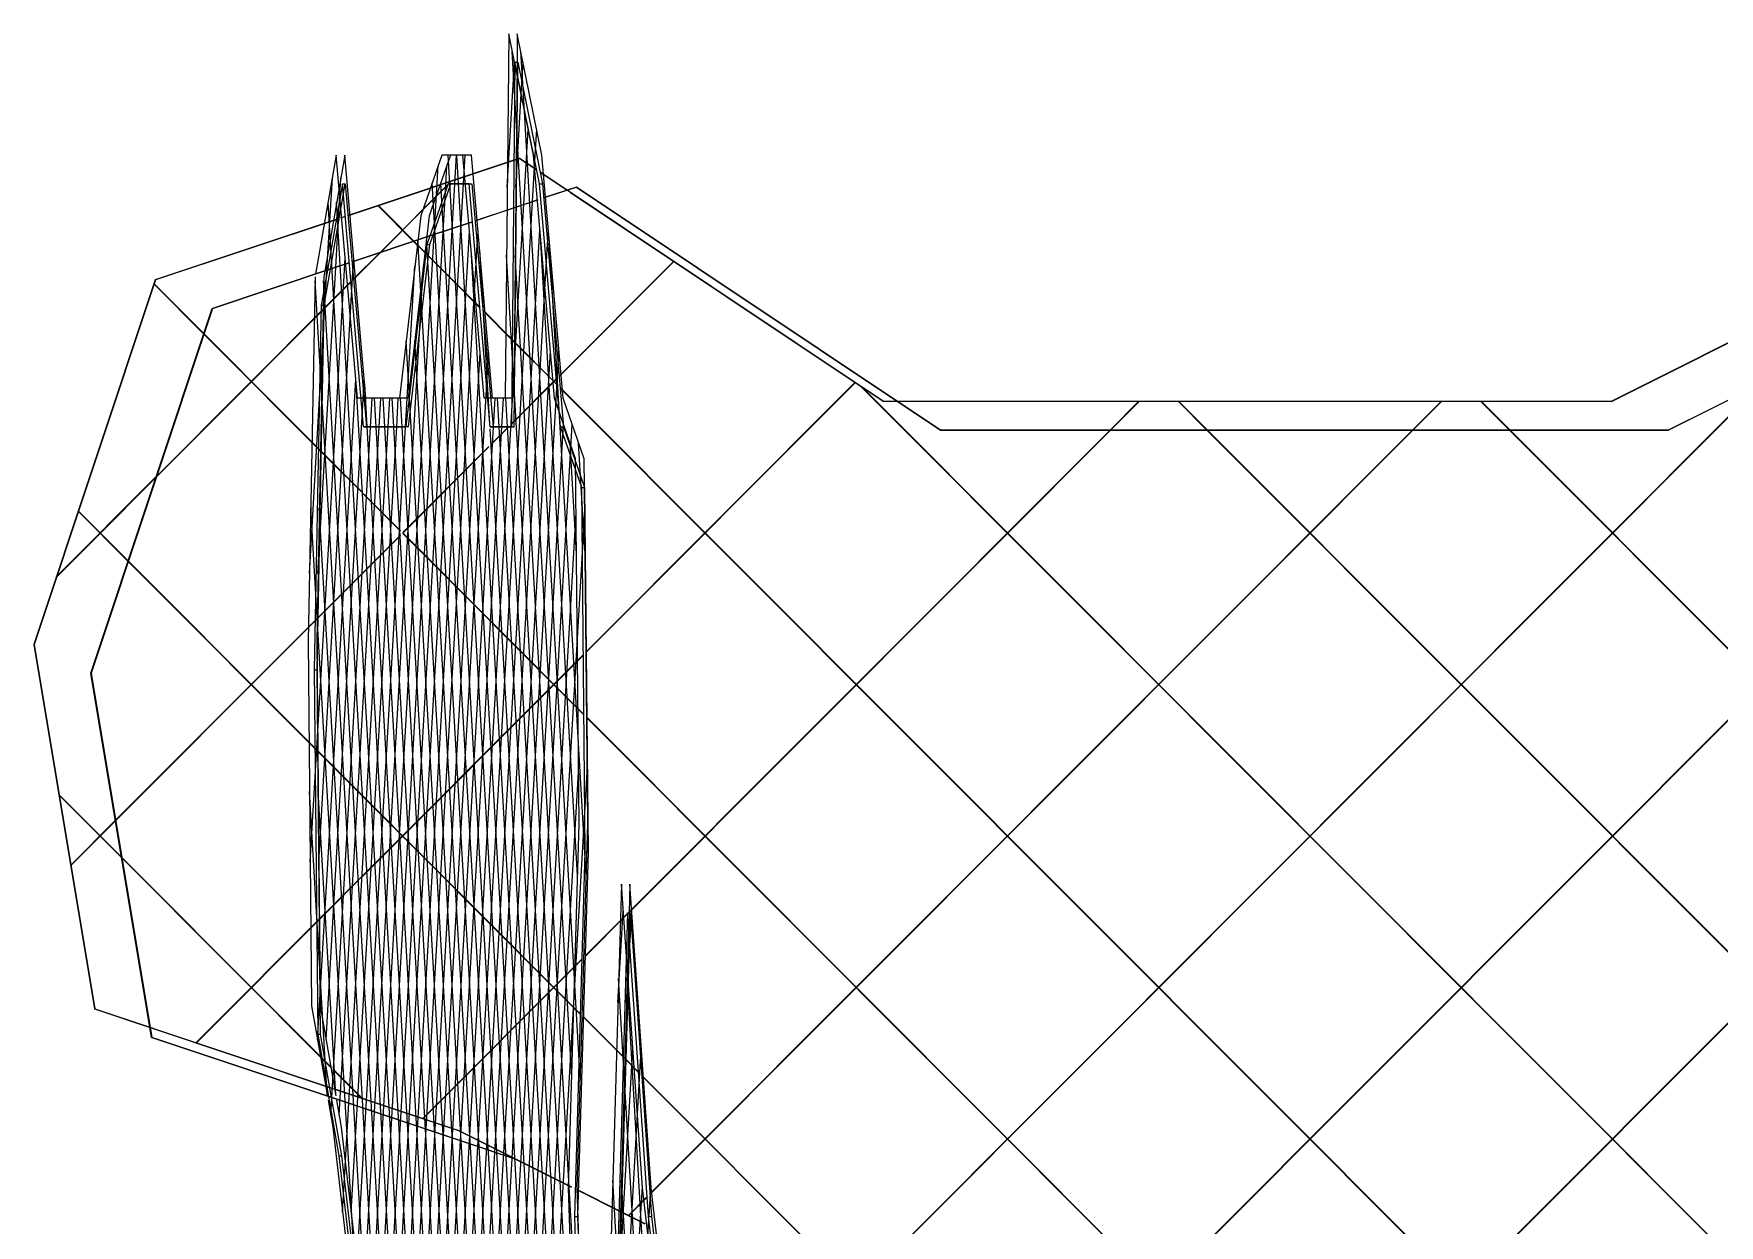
# Model space of a CAD drawing. Header units: millimetres. Extents: x -12186 to 152825, y -4386 to 9463.
# Drawn here: x 59335.8 to 59772.2, y 5690.7 to 5999.2 of the extents above; entities that cross this region are included whole.
import ezdxf

# ---------------------------------------------------------------- set-up
doc = ezdxf.new("R2010")
doc.units = ezdxf.units.MM
doc.layers.add('G-IMPT', color=8, linetype='Continuous', lineweight=5)
doc.layers.add('L-PLNT', color=71, linetype='Continuous', lineweight=5)

# ---------------------------------------------------------------- blocks, each defined once
blk = doc.blocks.new('SVA_Shades of Green Tree - Australian_Tree_based_on_Leopard_Tree_2901-V312-Section B-B')
at = {"layer": 'G-IMPT'}
for p, q in [((11964.26, 5959.45), (11966.13, 5991.81)), ((11980.96, 5728.94), (11965.57, 5994.54)), ((11966.78, 5991.76), (11965.94, 5904.8)), ((11968.34, 5985.01), (11967.79, 5994.54)), ((11968.04, 5986.51), (11968.34, 5991.81)), ((11966.47, 5959.45), (11968.04, 5986.51)), ((11983.17, 5728.94), (11968.34, 5985.01)), ((11917.87, 5079.98), (11969.66, 5974.38)), ((11971.57, 5969.09), (11971.88, 5974.38)), ((11919.49, 5500.23), (11946.41, 5965.07)), ((11920.08, 5079.98), (11971.57, 5969.09)), ((11922.52, 5474.09), (11951.11, 5967.7)), ((11965.99, 5966.41), (11923.04, 5952.08)), ((11965.99, 5966.37), (11923.05, 5952.04)), ((11948.24, 5958.34), (11948.63, 5965.07)), ((11998.51, 5112.03), (11948.96, 5967.7)), ((11951.6, 5960.31), (11951.18, 5967.7)), ((11952.89, 5960.31), (11953.32, 5967.7)), ((11967.45, 5966.86), (11965.99, 5966.37)), ((11971.88, 5963.9), (11967.45, 5966.86)), ((12020.11, 5482.35), (12503.81, 5966.86)), ((11917.59, 5937.91), (11918.98, 5961.84)), ((11920.86, 5956.1), (11921.19, 5961.84)), ((11931.26, 5942.47), (11949.75, 5961)), ((11995.49, 5085.89), (11944.84, 5960.53)), ((11947.33, 5955.72), (11947.05, 5960.53)), ((11979.66, 5958.63), (11972.76, 5963.23)), ((12019.13, 5559.79), (12422.89, 5964.23)), ((11921.71, 5500.23), (11948.24, 5958.34)), ((11924.48, 5935.55), (11948.96, 5960.08)), ((11924.77, 5474.66), (11952.89, 5960.31)), ((12000.73, 5112.03), (11951.6, 5960.31)), ((12020.11, 5482.47), (12496.3, 5959.46)), ((11991.43, 4685.3), (11917.88, 5955.51)), ((11919.85, 5938.66), (11920.86, 5956.1)), ((11920.26, 5952.64), (11920.09, 5955.51)), ((11993.65, 4685.3), (11920.26, 5952.64)), ((11922.33, 5951.84), (11921.08, 5951.42)), ((11940.02, 5945.4), (11930.78, 5954.66)), ((11943.2, 5942.35), (11930.9, 5954.66)), ((11997.7, 5085.89), (11947.33, 5955.72)), ((12019.13, 5559.92), (12410.94, 5952.38)), ((11917.87, 5001.55), (11972.7, 5948.37)), ((11917.87, 5315.26), (11954.51, 5947.99)), ((11922.33, 5951.8), (11921.07, 5951.38)), ((11956.51, 5944.37), (11956.72, 5947.99)), ((11974.7, 5944.74), (11974.91, 5948.37)), ((11920.08, 5001.55), (11974.7, 5944.74)), ((11922.22, 5352.2), (11956.51, 5944.37)), ((11943.18, 5942.23), (11940.02, 5945.4)), ((11992.46, 5059.76), (11941.15, 5945.8)), ((11943.43, 5944.58), (11943.36, 5945.8)), ((11994.67, 5059.76), (11943.43, 5944.58)), ((12001.54, 5138.16), (11954.92, 5943.26)), ((11958.18, 5925.18), (11957.13, 5943.26)), ((11982.47, 5781.21), (11972.98, 5945.16)), ((11976.24, 5927.07), (11975.19, 5945.16)), ((11917.87, 5864.26), (11922.31, 5941.03)), ((11917.87, 5550.55), (11940.37, 5939.08)), ((11924.32, 5937.41), (11924.53, 5941.03)), ((11924.47, 5935.67), (11931.26, 5942.47)), ((11942.35, 5934.99), (11942.58, 5939.08)), ((11953.94, 5931.46), (11943.18, 5942.23)), ((11957.17, 5928.36), (11943.2, 5942.35)), ((11982.88, 5617.36), (11964.09, 5941.82)), ((11984.8, 5622.46), (11966.3, 5941.82)), ((11977.68, 5910.54), (12007.28, 5940.19)), ((11977.69, 5910.42), (12007.41, 5940.19)), ((11885.72, 5921.37), (11872.74, 5934.37)), ((11918.65, 5888.51), (11872.86, 5934.37)), ((11914.53, 5936.25), (11912.71, 5841.89)), ((11913.04, 5859.42), (11917.59, 5937.91)), ((11917.87, 5877.22), (11914.51, 5935.22)), ((11915.26, 5859.42), (11919.85, 5938.66)), ((11916.74, 5936.25), (11916.66, 5931.94)), ((11916.85, 5933.03), (11916.72, 5935.22)), ((11917, 5937.71), (11916.74, 5936.25)), ((11918.52, 5929.71), (11923.79, 5934.99)), ((11918.65, 5929.71), (11923.8, 5934.87)), ((11920.08, 5864.26), (11924.32, 5937.41)), ((11920.11, 5550.97), (11942.35, 5934.99)), ((12013.83, 5632.91), (12318.64, 5938.23)), ((11920.08, 5877.22), (11916.85, 5933.03)), ((11957.18, 5928.22), (11954.07, 5931.33)), ((11847.63, 5858.57), (11918.65, 5929.71)), ((11873.51, 5884.62), (11918.52, 5929.71)), ((11965.54, 5919.97), (11957.98, 5927.55)), ((11965.54, 5919.84), (11957.99, 5927.41)), ((11984.69, 5781.21), (11976.24, 5927.07)), ((11918.52, 5888.51), (11885.72, 5921.37)), ((11959.76, 5897.98), (11958.18, 5925.18)), ((11919.17, 4945.63), (11975.42, 5917)), ((11991.43, 4999.12), (11938.12, 5919.67)), ((11940.41, 5918.3), (11940.33, 5919.67)), ((11993.64, 4999.12), (11940.41, 5918.3)), ((11977.13, 5908.36), (11965.54, 5919.97)), ((11977.14, 5908.22), (11965.54, 5919.84)), ((11977.43, 5913.38), (11977.64, 5917)), ((11917.87, 5236.83), (11957.23, 5916.62)), ((11920.08, 5236.83), (11959.24, 5913)), ((11921.39, 4945.63), (11977.43, 5913.38)), ((11959.24, 5913), (11959.45, 5916.62)), ((11917.87, 5785.83), (11925.04, 5909.67)), ((11994.52, 4710.42), (11925.14, 5908.53)), ((11927.04, 5906.05), (11927.25, 5909.67)), ((11928, 5897.4), (11927.35, 5908.53)), ((11965.41, 5898.12), (11977.01, 5909.74)), ((11965.42, 5898.26), (11977, 5909.86)), ((11984.69, 5839.14), (12054.26, 5908.82)), ((11984.7, 5839.01), (12054.39, 5908.82)), ((12047.84, 5667.1), (12288.92, 5908.59)), ((11917.87, 5158.4), (11961.09, 5904.8)), ((11918.55, 5719.16), (11929.3, 5904.8)), ((11920.08, 5785.83), (11927.04, 5906.05)), ((11921.64, 5694.06), (11933.84, 5904.8)), ((11997.08, 4744.58), (11929.9, 5904.8)), ((11931.08, 5897.4), (11931.51, 5904.8)), ((11932.54, 5897.4), (11932.11, 5904.8)), ((11999.65, 4778.74), (11934.44, 5904.8)), ((11935.63, 5897.4), (11936.05, 5904.8)), ((11937.08, 5897.4), (11936.65, 5904.8)), ((12005.05, 5156.09), (11961.69, 5904.8)), ((11962.88, 5897.4), (11963.31, 5904.8)), ((11964.33, 5897.4), (11963.9, 5904.8)), ((13198.98, 4684.45), (11977.93, 5907.55)), ((13198.85, 4684.45), (11977.95, 5907.41)), ((11995.69, 5771.59), (12127.83, 5903.95)), ((12001.2, 5698.68), (12206.12, 5903.95)), ((13252.07, 4709.57), (12055.97, 5907.68)), ((13252.2, 4709.57), (12056.1, 5907.68)), ((12120.32, 5896.56), (12127.7, 5903.95)), ((12145.38, 5896.56), (12137.99, 5903.95)), ((13296.4, 4743.73), (12138.12, 5903.95)), ((12198.61, 5896.56), (12205.99, 5903.95)), ((12223.67, 5896.56), (12216.29, 5903.95)), ((13340.59, 4777.89), (12216.42, 5903.95)), ((11920.08, 5158.4), (11962.88, 5897.4)), ((11920.76, 5719.16), (11931.08, 5897.4)), ((11922.2, 4919.49), (11978.86, 5897.96)), ((11923.85, 5694.06), (11935.63, 5897.4)), ((11996.74, 4710.42), (11928, 5897.4)), ((11999.3, 4744.58), (11932.54, 5897.4)), ((11992.46, 4941.13), (11937.08, 5897.4)), ((12003.76, 5138.16), (11959.82, 5896.91)), ((11960.31, 5893.14), (11964.56, 5897.4)), ((11960.32, 5893.03), (11964.69, 5897.4)), ((11995.38, 5361.23), (11964.33, 5897.4)), ((11980.73, 5891.91), (11981.08, 5897.96)), ((11984.42, 5760.43), (12120.32, 5896.56)), ((12001.19, 5698.8), (12198.61, 5896.56)), ((13296.27, 4743.73), (12145.38, 5896.56)), ((13340.46, 4777.89), (12223.67, 5896.56)), ((11924.41, 4919.49), (11980.73, 5891.91)), ((11937.19, 5869.86), (11959.44, 5892.14)), ((11937.2, 5869.99), (11959.45, 5892.28)), ((11982.19, 5864.53), (11980.53, 5893.16)), ((11983.23, 5884.69), (11982.74, 5893.16)), ((11926.49, 5880.53), (11918.52, 5888.51)), ((11926.49, 5880.66), (11918.65, 5888.51)), ((11847.5, 5858.57), (11873.47, 5884.59)), ((11984.4, 5864.53), (11983.23, 5884.69)), ((11936.64, 5870.49), (11926.99, 5880.16)), ((11936.63, 5870.37), (11926.99, 5880.03)), ((11985.08, 5794.71), (11984.24, 5881.68)), ((11866.14, 5862.55), (11853.16, 5875.56)), ((11918.65, 5810.08), (11853.28, 5875.56)), ((11917.87, 5798.79), (11913.37, 5876.4)), ((11920.08, 5798.79), (11915.59, 5876.4)), ((11969.45, 4986.47), (11917.87, 5877.22)), ((11971.67, 4986.47), (11920.08, 5877.22)), ((11925.13, 4891.61), (11982.08, 5875.17)), ((11927.34, 4891.61), (11984.3, 5875.17)), ((11918.65, 5851.28), (11936.58, 5869.24)), ((11918.67, 5851.43), (11936.58, 5869.37)), ((11984.11, 5822.94), (11937.19, 5869.93)), ((11984.11, 5822.81), (11937.19, 5869.81)), ((11918.52, 5810.08), (11866.14, 5862.55)), ((11913.26, 5784.68), (11917.87, 5864.26)), ((11915.47, 5784.68), (11920.08, 5864.26)), ((11851.32, 5783.84), (11918.65, 5851.28)), ((11862.86, 5795.53), (11918.67, 5851.43)), ((11912.71, 5841.89), (11913.62, 5747.53)), ((11918.52, 5772.85), (11983.96, 5838.41)), ((11926.61, 5780.82), (11983.96, 5838.28)), ((12820.02, 4985.62), (11984.86, 5822.19)), ((12819.89, 4985.62), (11984.86, 5822.06)), ((11983.24, 5745.26), (11918.52, 5810.08)), ((11983.24, 5745.38), (11918.65, 5810.08)), ((11928.03, 4863.38), (11982.73, 5807.95)), ((11930.25, 4863.38), (11984.95, 5807.95)), ((11864.49, 5785.78), (11848.14, 5802.15)), ((11918.65, 5731.65), (11848.27, 5802.15)), ((11917.63, 5724.44), (11913.08, 5802.99)), ((11919.85, 5724.44), (11915.3, 5802.99)), ((11851.19, 5783.84), (11862.86, 5795.53)), ((11966.1, 4965.83), (11917.87, 5798.79)), ((11968.32, 4965.83), (11920.08, 5798.79)), ((11982.34, 5700.35), (11985.08, 5794.71)), ((11918.52, 5731.65), (11864.49, 5785.78)), ((11915.14, 5738.76), (11917.87, 5785.83)), ((11917.36, 5738.76), (11920.08, 5785.83)), ((11918.65, 5772.85), (11925.53, 5779.75)), ((11883.65, 5737.92), (11918.52, 5772.85)), ((11883.77, 5737.92), (11918.65, 5772.85)), ((11984.41, 5760.3), (11995.41, 5771.31)), ((11992.91, 5748.35), (11994.28, 5772.03)), ((11995.8, 5771.59), (11993.28, 5684.63)), ((11995.12, 5748.35), (11996.31, 5768.92)), ((11996.31, 5768.92), (11996.49, 5772.03)), ((11942.38, 5718.32), (11983.66, 5759.67)), ((11942.5, 5718.32), (11983.65, 5759.54)), ((12019.11, 5305.46), (11993.09, 5754.68)), ((12021.32, 5305.46), (11995.31, 5754.68)), ((11913.62, 5747.53), (11917.69, 5724.12)), ((11994.31, 5734.29), (11983.96, 5744.66)), ((11994.31, 5734.17), (11983.96, 5744.54)), ((11871.79, 5741.88), (11918.52, 5726.28)), ((11989.71, 5614.74), (11996.76, 5736.39)), ((11998.26, 5730.34), (11994.31, 5734.29)), ((11998.27, 5730.2), (11994.31, 5734.17)), ((11998.79, 5733.28), (11998.97, 5736.39)), ((11926.39, 5723.9), (11919.56, 5730.74)), ((11926.39, 5723.77), (11919.57, 5730.6)), ((11991.93, 5614.74), (11998.79, 5733.28)), ((12762.32, 4964.99), (11999.05, 5729.54)), ((12762.19, 4964.99), (11999.06, 5729.41)), ((11918.52, 5726.28), (11951.61, 5715.24)), ((11919.81, 5725.9), (11951.74, 5715.24)), ((11920.08, 5723.08), (11921.3, 5716.08)), ((11921.3, 5716.08), (11926.77, 5668.9)), ((11951.61, 5715.24), (11980.91, 5700.57)), ((11951.74, 5715.24), (11980.9, 5700.64)), ((11950.65, 4861.85), (11999.23, 5700.75)), ((11982.52, 5695), (11982.34, 5700.35)), ((11982.66, 5699.76), (11993.16, 5694.5)), ((11982.66, 5699.7), (11993.15, 5694.44)), ((12016.08, 5279.33), (11991.58, 5702.4)), ((12018.29, 5279.33), (11993.79, 5702.4)), ((12001.27, 5697.64), (12001.45, 5700.75)), ((11993.15, 5694.44), (11999.87, 5691.08)), ((11993.16, 5694.5), (11999.9, 5691.13)), ((11995.63, 5693.24), (12000.5, 5698.11)), ((11995.74, 5693.21), (12000.51, 5697.99)), ((12001, 5692.96), (12001.27, 5697.64)), ((11952.87, 4861.85), (12000.95, 5692.14))]:
    blk.add_line(p, q, dxfattribs=at)
at = {"layer": 'G-IMPT', "flags": 128}
for points in [[(12004.73, 5653.17), (11999.26, 5700.35), (11993.79, 5778.99), (11991.06, 5684.63)], [(11983.77, 5590.27), (11980.13, 5700.35), (11982.86, 5794.71), (11981.95, 5889.07), (11976.48, 5904.8), (11971.02, 5967.7), (11964.64, 5999.16), (11963.73, 5904.8), (11958.26, 5904.8), (11952.8, 5967.7), (11947.33, 5967.7), (11941.86, 5951.98), (11936.4, 5904.8), (11925.46, 5904.8), (11920, 5967.7), (11914.65, 5936.93)], [(11984.24, 5881.68), (11984.17, 5889.07), (11978.7, 5904.8), (11973.23, 5967.7), (11966.85, 5999.16), (11966.78, 5991.76)], [(13428.17, 5652.33), (13333.93, 5699.51), (13239.69, 5778.14), (13192.57, 5683.78), (13161.15, 5589.43), (13066.91, 5589.43), (13004.09, 5699.51), (13051.21, 5793.87), (13035.5, 5888.23), (12941.26, 5903.95), (12847.02, 5966.86), (12737.08, 5998.31), (12721.37, 5903.95), (12627.13, 5903.95), (12532.89, 5966.86), (12438.65, 5966.86), (12344.41, 5951.13), (12250.17, 5903.95), (12061.69, 5903.95), (11972.74, 5963.33)], [(11965.39, 5904.8), (11960.48, 5904.8), (11955.01, 5967.7), (11949.54, 5967.7), (11944.08, 5951.98), (11938.61, 5904.8), (11927.68, 5904.8), (11922.21, 5967.7), (11917, 5937.71)], [(11971.9, 5963.8), (11967.32, 5966.86), (11965.99, 5966.41)], [(12543.84, 5959.46), (12532.76, 5966.86), (12438.52, 5966.86), (12344.28, 5951.13), (12250.04, 5903.95), (12065.33, 5903.95)], [(12065.33, 5903.95), (12061.56, 5903.95), (11980.66, 5957.95)], [(11919.98, 5951.06), (11873.08, 5935.41), (11841.67, 5841.05), (11857.37, 5746.69), (11871.79, 5741.88)], [(11919.97, 5951.01), (11873.21, 5935.41), (11841.8, 5841.05), (11857.5, 5746.69), (11918.65, 5726.28)], [(11916.66, 5931.94), (11914.92, 5841.89), (11915.83, 5747.53), (11919.89, 5724.16)], [(12018.86, 5582.87), (12018.79, 5590.27), (12012.41, 5653.17), (12006.94, 5653.17), (12001.48, 5700.35), (11996.01, 5778.99), (11995.8, 5771.59)], [(11917.87, 5723.08), (11919.08, 5716.08), (11924.55, 5668.9), (11919.08, 5637.45), (11913.62, 5637.45), (11910.75, 5629.21)], [(11990.98, 5590.27), (11985.99, 5590.27), (11982.52, 5695)]]:
    blk.add_lwpolyline(points, dxfattribs=at)
at = {"layer": 'L-PLNT'}
for p, q in [((11966.23, 5991.76), (11965.32, 5897.4)), ((11966.06, 5897.4), (11966.97, 5991.76)), ((11972.61, 5960.31), (11966.23, 5991.76)), ((11966.23, 5991.76), (11966.97, 5991.76)), ((11966.97, 5991.76), (11973.35, 5960.31)), ((11921.59, 5960.31), (11917.7, 5937.95)), ((11918.49, 5938.21), (11922.33, 5960.31)), ((11927.06, 5897.4), (11921.59, 5960.31)), ((11921.59, 5960.31), (11922.33, 5960.31)), ((11922.33, 5960.31), (11927.79, 5897.4)), ((11948.92, 5960.31), (11943.46, 5944.58)), ((11944.19, 5944.58), (11949.66, 5960.31)), ((11954.39, 5960.31), (11948.92, 5960.31)), ((11948.92, 5960.31), (11949.66, 5960.31)), ((11949.66, 5960.31), (11954.39, 5960.31)), ((11959.86, 5897.4), (11954.39, 5960.31)), ((11954.39, 5960.31), (11955.13, 5960.31)), ((11955.13, 5960.31), (11960.59, 5897.4)), ((11978.08, 5897.4), (11972.61, 5960.31)), ((11972.61, 5960.31), (11973.35, 5960.31)), ((11973.35, 5960.31), (11978.82, 5897.4)), ((11982.17, 5959.46), (11973.67, 5956.63)), ((11973.67, 5956.64), (11982.13, 5959.46)), ((11982.13, 5959.46), (11982.17, 5959.46)), ((12076.41, 5896.56), (11982.17, 5959.46)), ((11982.17, 5959.44), (12076.37, 5896.56)), ((11955.96, 5950.73), (11965.87, 5954.04)), ((11965.87, 5954.02), (11955.96, 5950.72)), ((11965.87, 5954.04), (11972.13, 5956.13)), ((11972.13, 5956.11), (11965.87, 5954.02)), ((11944.23, 5946.82), (11955.24, 5950.49)), ((11955.24, 5950.48), (11944.23, 5946.8)), ((11924.08, 5940.09), (11944.23, 5946.82)), ((11944.23, 5946.8), (11924.09, 5940.08)), ((11943.46, 5944.58), (11937.99, 5897.4)), ((11938.73, 5897.4), (11944.19, 5944.58)), ((11943.46, 5944.58), (11944.19, 5944.58)), ((12359.13, 5943.74), (12264.89, 5896.56)), ((12264.89, 5896.58), (12359.09, 5943.74)), ((11918.56, 5938.25), (11923.37, 5939.85)), ((11923.37, 5939.84), (11918.61, 5938.25)), ((11918.61, 5938.25), (11887.93, 5928.01)), ((11887.93, 5928.03), (11918.56, 5938.25)), ((11917.7, 5937.95), (11916.12, 5928.86)), ((11916.86, 5928.86), (11918.49, 5938.21)), ((11856.47, 5833.65), (11887.89, 5928.01)), ((11887.93, 5928.01), (11856.52, 5833.65)), ((11887.89, 5928.01), (11887.93, 5928.01)), ((11916.12, 5928.86), (11914.3, 5834.5)), ((11915.04, 5834.5), (11916.86, 5928.86)), ((11916.12, 5928.86), (11916.86, 5928.86)), ((11937.99, 5897.4), (11927.06, 5897.4)), ((11927.06, 5897.4), (11927.79, 5897.4)), ((11927.79, 5897.4), (11937.99, 5897.4)), ((11938.73, 5897.4), (11937.99, 5897.4)), ((11965.32, 5897.4), (11959.86, 5897.4)), ((11959.86, 5897.4), (11960.59, 5897.4)), ((11960.59, 5897.4), (11965.32, 5897.4)), ((11965.32, 5897.4), (11966.06, 5897.4)), ((11983.55, 5881.68), (11978.08, 5897.4)), ((11978.08, 5897.4), (11978.82, 5897.4)), ((11978.82, 5897.4), (11984.28, 5881.68)), ((12076.37, 5896.56), (12076.41, 5896.56)), ((12264.89, 5896.56), (12076.41, 5896.56)), ((12076.41, 5896.56), (12264.85, 5896.56)), ((12264.89, 5896.56), (12264.85, 5896.56)), ((11984.46, 5787.32), (11983.55, 5881.68)), ((11983.55, 5881.68), (11984.28, 5881.68)), ((11984.28, 5881.68), (11985.19, 5787.32)), ((11914.3, 5834.5), (11915.21, 5740.14)), ((11914.3, 5834.5), (11915.04, 5834.5)), ((11915.95, 5740.14), (11915.04, 5834.5)), ((11872.18, 5739.29), (11856.47, 5833.65)), ((11856.47, 5833.65), (11856.52, 5833.65)), ((11856.52, 5833.65), (11872.22, 5739.29)), ((11981.72, 5692.96), (11984.46, 5787.32)), ((11985.19, 5787.32), (11982.46, 5692.96)), ((11984.46, 5787.32), (11985.19, 5787.32)), ((11995.39, 5771.59), (11992.66, 5677.23)), ((11993.39, 5677.23), (11996.13, 5771.59)), ((12000.86, 5692.96), (11995.39, 5771.59)), ((11995.39, 5771.59), (11996.13, 5771.59)), ((11996.13, 5771.59), (12001.59, 5692.96)), ((11872.18, 5739.29), (11872.22, 5739.29)), ((11872.22, 5739.29), (11918.61, 5723.81)), ((11918.56, 5723.81), (11872.22, 5739.28)), ((11915.21, 5740.14), (11918.01, 5724.01)), ((11915.21, 5740.14), (11915.95, 5740.14)), ((11918.8, 5723.75), (11915.95, 5740.14)), ((11918.01, 5724.01), (11920.68, 5708.69)), ((11966.42, 5707.84), (11918.56, 5723.81)), ((11918.61, 5723.81), (11966.46, 5707.84)), ((11921.42, 5708.69), (11918.8, 5723.75)), ((11920.68, 5708.69), (11926.15, 5661.51)), ((11920.68, 5708.69), (11921.42, 5708.69)), ((11926.88, 5661.51), (11921.42, 5708.69)), ((11966.42, 5707.84), (11966.46, 5707.84)), ((11966.46, 5707.84), (11980.9, 5700.61)), ((11980.91, 5700.59), (11966.46, 5707.82)), ((11982.66, 5699.73), (11993.16, 5694.48)), ((11993.16, 5694.46), (11982.66, 5699.71)), ((11993.16, 5694.48), (11999.89, 5691.11)), ((11999.88, 5691.09), (11993.16, 5694.46)), ((11985.37, 5582.87), (11981.72, 5692.96)), ((11981.72, 5692.96), (11982.46, 5692.96)), ((11982.46, 5692.96), (11986.11, 5582.87)), ((12006.32, 5645.78), (12000.86, 5692.96)), ((12000.86, 5692.96), (12001.59, 5692.96)), ((12001.59, 5692.96), (12007.06, 5645.78))]:
    blk.add_line(p, q, dxfattribs=at)

msp = doc.modelspace()

# ---------------------------------------------------------------- block references
at = {"layer": 'L-PLNT'}
msp.add_blockref('SVA_Shades of Green Tree - Australian_Tree_based_on_Leopard_Tree_2901-V312-Section B-B', (47494.18, 0), dxfattribs=at)

doc.saveas('drawing.dxf')
